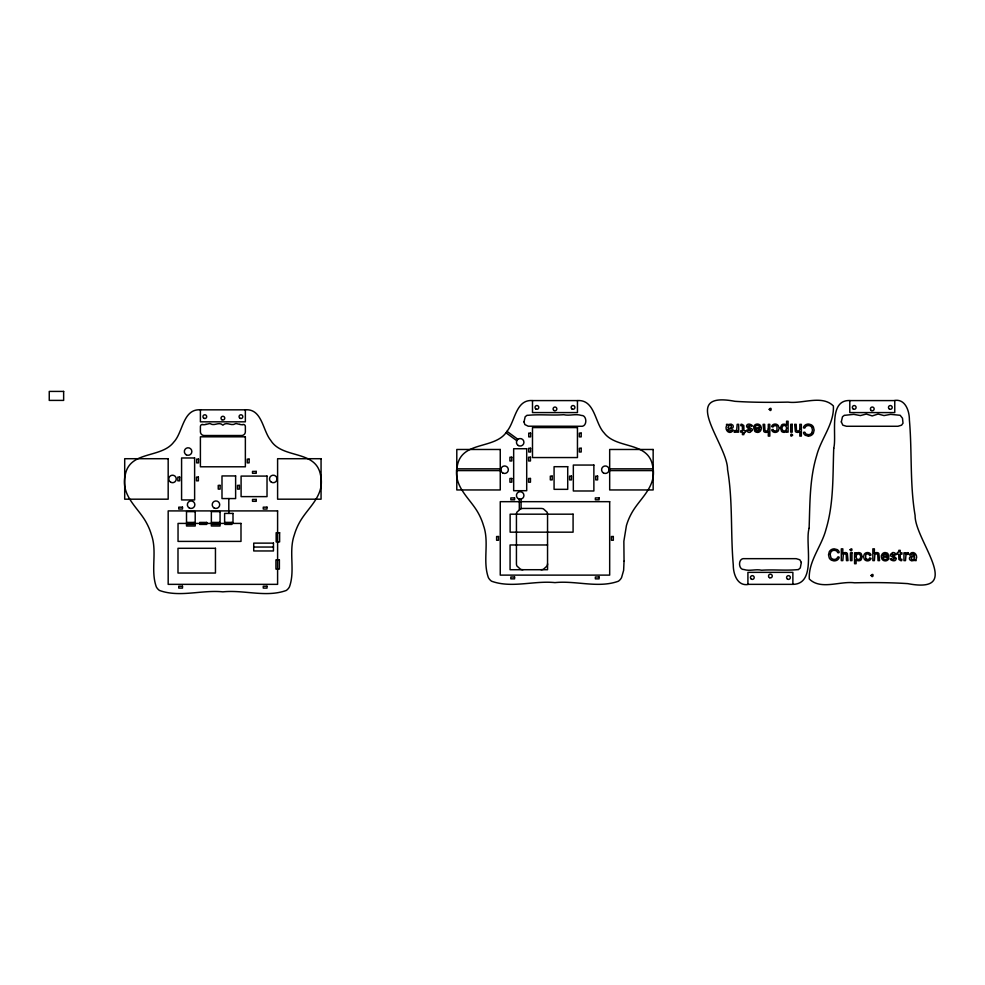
<?xml version="1.0" encoding="UTF-8"?>
<svg xmlns="http://www.w3.org/2000/svg" width="985" height="985" viewBox="0 0 985 985"><rect width="100%" height="100%" fill="white"/><g stroke="black" fill="none" stroke-linecap="round" stroke-linejoin="round"><path stroke-width="1.48" d="M728.124 427.675L728.506 426.197A1.711 1.711 0 0 1 728.949 425.754C732.544 423.673 732.237 429.817 728.124 428.032M914.548 557.276L914.154 558.754A1.711 1.711 0 0 1 913.723 559.197C910.103 561.278 910.497 555.084 914.548 556.907M811.775 432.858L812.514 430.1L811.775 427.33M205.963 424.412L209.46 423.587A3.632 3.632 0 0 1 210.261 423.673C214.57 426.53 218.818 421.235 222.881 425.151C226.956 421.235 231.192 426.53 235.501 423.673A3.632 3.632 0 0 1 236.314 423.587L239.798 424.412M757.994 430.999L756.431 430.802A1.822 1.822 0 0 1 755.618 430.002L755.396 429.041L759.669 429.041A2.118 2.118 0 0 1 758.007 431.024M200.718 409.834C182.767 408.43 183.198 432.28 173.729 442.154C161.208 458.616 129.774 450.379 125.255 474.918A29.784 29.784 0 0 0 124.442 483.29C125.243 499.358 139.427 509.602 146.494 522.912A58.952 58.952 0 0 1 151.431 534.83C157.428 551.686 150.348 570.18 156.295 586.838A10.392 10.392 0 0 0 159.484 590.458C179.553 597.76 201.876 589.658 222.881 591.85C243.886 589.658 266.209 597.76 286.278 590.458A10.392 10.392 0 0 0 289.467 586.838C295.426 570.18 288.334 551.686 294.343 534.843A58.952 58.952 0 0 1 299.268 522.912C306.347 509.602 320.519 499.358 321.332 483.29A29.784 29.784 0 0 0 320.507 474.918C315.791 449.48 282.239 459.219 270.69 440.307C262.564 430.396 262.096 408.27 245.043 409.834M456.757 468.835L500.946 468.835M608.989 468.835L653.19 468.835M456.572 470.596L500.959 470.596M608.976 470.596L653.363 470.596M547.549 544.976L510.07 544.976L510.07 569.712L547.549 569.712L547.549 514.342A5.405 5.405 0 0 0 547.081 512.175L543.412 508.863A7.154 7.154 0 0 0 541.011 508.445L522.973 508.445A7.154 7.154 0 0 0 520.572 508.863L516.903 512.175A5.405 5.405 0 0 0 516.435 514.342L516.435 563.802A5.405 5.405 0 0 0 516.903 565.981L520.572 569.293A7.154 7.154 0 0 0 522.973 569.712M253.724 547.044L273.448 547.044M808.414 436.109L805.434 435.333A4.593 4.593 0 0 1 803.797 433.609C802.541 431.923 805.299 431.467 805.459 433.326A3.127 3.127 0 0 0 806.555 434.237L808.414 434.644A3.977 3.977 0 0 0 811.788 432.871M757.551 432.39L755.618 431.935A3.189 3.189 0 0 1 754.769 431.258L753.796 428.29A3.263 3.263 0 0 1 753.821 427.872L759.718 427.81L759.607 427.071M877.093 552.585L877.992 552.807A2.389 2.389 0 0 1 878.866 553.459L879.556 560.625L878.029 560.625L877.733 554.666A1.404 1.404 0 0 0 877.241 554.186L876.675 553.989A2.586 2.586 0 0 0 875.997 553.964L875.603 554.038A1.601 1.601 0 0 0 874.865 554.555L874.384 560.625L872.858 560.625L872.858 548.842L874.384 548.842L874.384 553.705M845.549 552.585L846.435 552.807A2.389 2.389 0 0 1 847.309 553.459L848.011 560.625L846.484 560.625L846.177 554.666A1.404 1.404 0 0 0 845.684 554.186L845.13 553.989A2.586 2.586 0 0 0 844.441 553.964L844.059 554.038A1.601 1.601 0 0 0 843.32 554.555L842.828 560.625L841.301 560.625L841.301 548.842L842.828 548.842L842.828 553.705M774.284 430.827L774.69 430.938A2.635 2.635 0 0 0 775.158 430.974A2.278 2.278 0 0 0 776.968 430.125L776.968 426.382A2.216 2.216 0 0 0 775.096 425.409M753.845 426.554L755.163 427.01L755.544 426.246A1.97 1.97 0 0 1 756.517 425.545L756.911 425.458A2.967 2.967 0 0 1 757.6 425.434A2.302 2.302 0 0 1 759.607 427.059M506.992 431.331L517.913 439.322M505.945 432.76L516.793 440.701M865.704 558.569L865.704 554.826A2.278 2.278 0 0 1 867.514 553.976A2.635 2.635 0 0 1 867.982 554.001L868.376 554.112A2.192 2.192 0 0 1 869.583 555.626L870.999 555.035A3.324 3.324 0 0 0 869.176 552.88L868.253 552.61A4.519 4.519 0 0 0 867.096 552.573L866.32 552.72A3.768 3.768 0 0 0 864.227 554.309L863.574 556.697L864.227 559.061A3.817 3.817 0 0 0 866.701 560.785L867.108 560.847A4.359 4.359 0 0 0 868.253 560.81L868.573 560.736A3.558 3.558 0 0 0 871.06 558.421L869.706 557.842A2.216 2.216 0 0 1 868.475 559.32L868.031 559.406A2.795 2.795 0 0 1 867.526 559.455M908.305 552.708L908.305 554.346A4.74 4.74 0 0 0 907.641 554.296L906.397 554.604A1.65 1.65 0 0 0 905.954 554.998L905.498 560.625L903.959 560.625L903.959 552.794L905.461 552.794L905.461 554.161L905.954 553.422A2.536 2.536 0 0 1 907.801 552.671A2.672 2.672 0 0 1 908.244 552.708M894.762 400.599L894.762 412.58L849.796 412.58L849.796 400.599M856.051 554.013L856.051 552.794L854.574 552.794L854.574 563.715L856.088 563.715L856.088 559.566A2.918 2.918 0 0 0 858.625 560.76L859.819 560.65A3.263 3.263 0 0 0 861.062 559.911L862.269 556.697L861.112 553.545A3.127 3.127 0 0 0 860.225 552.93L859.499 552.696A4.112 4.112 0 0 0 858.674 552.61A2.918 2.918 0 0 0 856.002 553.976M792.876 584.351L792.876 572.359L747.911 572.359L747.911 584.351M734.354 432.23L734.354 430.605A4.74 4.74 0 0 0 735.019 430.654L736.275 430.346A1.65 1.65 0 0 0 736.718 429.94L737.174 424.326L738.701 424.326L738.701 432.156L737.211 432.156L737.211 430.79L736.706 431.529A2.536 2.536 0 0 1 734.859 432.267A2.672 2.672 0 0 1 734.416 432.243M577.456 400.599L577.456 412.58L532.491 412.58L532.491 400.599M521.077 499.099L521.077 508.703M519.304 499.099L519.304 509.467M228.803 498.57L228.803 513.407M202.861 424.535A1.871 1.871 0 0 0 200.558 425.803A3.743 3.743 0 0 0 200.398 426.874L200.398 431.762A3.743 3.743 0 0 0 204.154 435.518L241.62 435.518A3.743 3.743 0 0 0 245.363 431.762L245.363 426.874A3.743 3.743 0 0 0 245.216 425.803A1.871 1.871 0 0 0 242.901 424.535M242.913 424.609A5.984 5.984 0 0 1 239.823 424.363M205.951 424.363A5.984 5.984 0 0 1 202.848 424.609M541.011 569.712A7.154 7.154 0 0 0 543.412 569.293L547.081 565.981A5.405 5.405 0 0 0 547.549 563.802M874.323 553.656A2.943 2.943 0 0 1 877.093 552.634M867.576 559.529A2.216 2.216 0 0 1 865.79 558.68M842.766 553.656A2.943 2.943 0 0 1 845.536 552.634M753.833 426.554A3.521 3.521 0 0 1 756.394 424.178L756.702 424.129A4.322 4.322 0 0 1 757.748 424.092L758.499 424.239A3.743 3.743 0 0 1 760.617 425.766L761.22 427.318A5.233 5.233 0 0 1 761.282 428.709L760.826 430.31A3.706 3.706 0 0 1 757.551 432.427M774.678 425.742A2.635 2.635 0 0 1 775.158 425.705M774.185 425.618A2.216 2.216 0 0 0 772.966 427.108L771.6 426.517A3.558 3.558 0 0 1 774.087 424.203L774.419 424.141A4.359 4.359 0 0 1 775.552 424.104L775.958 424.153A3.817 3.817 0 0 1 778.446 425.877L779.098 428.241L778.433 430.63A3.768 3.768 0 0 1 776.34 432.23L775.564 432.378A4.519 4.519 0 0 1 774.419 432.341L773.484 432.058A3.324 3.324 0 0 1 771.674 429.903L773.053 429.325A2.192 2.192 0 0 0 774.272 430.876M811.788 427.33A3.977 3.977 0 0 0 808.808 425.569A4.469 4.469 0 0 0 807.712 425.594L807.072 425.754A3.497 3.497 0 0 0 805.398 426.973C805.201 428.783 802.516 428.253 803.785 426.64A4.876 4.876 0 0 1 806.173 424.498L807.454 424.153A6.341 6.341 0 0 1 808.968 424.104L811.061 424.695A5.43 5.43 0 0 1 813.413 426.998L814.139 430.1L813.388 433.203A5.664 5.664 0 0 1 808.414 436.096M524.02 421.925L524.857 424.572L528.231 426.209L580.633 426.271C587.553 427.465 587.269 415.042 581.433 415.436C575.474 413.503 569.515 416.138 563.752 414.697C551.871 415.596 540.088 414.106 527.615 415.338A2.844 2.844 0 0 0 527.061 415.264L525.165 416.79L524.02 421.925M624.047 561.228L623.628 570.364L621.56 577.604A10.392 10.392 0 0 1 618.371 581.224C598.301 588.513 575.979 580.424 554.974 582.615C533.968 580.424 511.646 588.513 491.577 581.212A10.392 10.392 0 0 1 488.375 577.604C482.428 560.933 489.52 542.452 483.512 525.596A58.952 58.952 0 0 0 478.587 513.665C471.507 500.368 457.323 490.124 456.523 474.044A29.784 29.784 0 0 1 457.335 465.683C462.063 440.246 495.615 449.973 507.164 431.073C515.29 421.149 515.758 399.023 532.811 400.587L577.136 400.587C595.088 399.184 594.657 423.033 604.125 432.92C616.647 449.382 648.081 441.145 652.599 465.683A29.784 29.784 0 0 1 653.412 474.044C652.612 490.124 638.428 500.368 631.36 513.665A58.952 58.952 0 0 0 626.423 525.596L623.862 541.245L624.047 561.228M801.347 562.423L800.288 567.939L798.293 569.675A2.844 2.844 0 0 1 797.838 569.625C785.328 570.795 773.52 569.367 761.602 570.241C755.84 568.813 749.893 571.448 743.921 569.515C738.097 569.909 737.814 557.485 744.722 558.667L796.2 558.667L799.832 559.775L801.347 562.423M841.325 421.925L842.828 425.175L846.472 426.271L897.951 426.271L901.583 425.175L903.011 423.205L902.494 418.231L900.155 415.288L890.649 414.353L884.013 415.571L878.115 414.057L872.205 415.916L866.308 414.057L860.41 415.571L853.761 414.353L844.822 415.313A2.844 2.844 0 0 0 844.379 415.264L842.471 416.79L841.325 421.925M809.104 528.354C804.61 542.981 817.488 585.139 791.952 584.351L748.834 584.351C737.494 586.789 733.222 574.156 733.283 565.021C730.476 533.242 732.951 501.057 727.558 469.488C727.669 444.346 677.705 390.392 734.933 401.314C752.614 402.483 770.356 402.483 788.062 402.126C802.615 404.096 821.921 394.579 833.384 405.955C834.332 423.784 821.047 438.62 816.713 455.439C809.473 478.981 810.002 503.988 809.104 528.354M833.741 448.286C832.707 475.398 833.901 503.261 825.959 529.499C821.613 546.318 808.34 561.167 809.288 578.995C820.751 590.372 840.045 580.842 854.598 582.812C872.316 582.455 890.046 582.467 907.727 583.625C965.078 594.632 914.72 540.26 915.102 515.45C909.721 483.881 912.196 451.709 909.389 419.918C909.438 410.782 905.166 398.149 893.838 400.587L850.72 400.587C827.609 398.802 837.115 435.136 833.741 448.286M769.211 409.329C771.44 413.478 772.105 405.488 769.211 409.329M871.097 575.449C873.239 579.586 874.175 571.608 871.097 575.449M780.416 427.81L781.561 431.405A3.127 3.127 0 0 0 782.447 432.009L783.161 432.255A4.112 4.112 0 0 0 783.998 432.329A2.918 2.918 0 0 0 786.67 430.962L786.609 432.156L788.099 432.156L788.099 421.223L786.584 421.223L786.584 425.385A2.918 2.918 0 0 0 784.048 424.178L782.853 424.289A3.263 3.263 0 0 0 781.61 425.04L780.416 427.81M830.17 554.296L830.897 557.608A3.977 3.977 0 0 0 833.864 559.381A4.469 4.469 0 0 0 834.96 559.345L835.588 559.197A3.497 3.497 0 0 0 837.262 557.978C837.472 556.156 840.143 556.685 838.875 558.298A4.876 4.876 0 0 1 836.487 560.453L835.206 560.797A6.341 6.341 0 0 1 833.704 560.847L831.611 560.243A5.43 5.43 0 0 1 829.247 557.953L828.52 554.851L829.271 551.748A5.664 5.664 0 0 1 834.258 548.854L837.225 549.605A4.593 4.593 0 0 1 838.875 551.329C840.131 553.016 837.373 553.484 837.201 551.625A3.127 3.127 0 0 0 836.105 550.701L834.258 550.307A3.977 3.977 0 0 0 830.872 552.068L830.17 554.296M792.556 435.111C789.97 438.83 790.29 431.405 792.556 435.111M850.117 549.716C852.025 553.644 853.01 546.269 850.117 549.716M768.288 428.931L767.906 430.248A1.601 1.601 0 0 1 767.056 430.901L766.675 430.987A2.586 2.586 0 0 1 765.985 430.962L765.431 430.765A1.404 1.404 0 0 1 764.939 430.285L764.643 424.326L763.104 424.326L763.806 431.492A2.389 2.389 0 0 0 764.68 432.144L765.567 432.366A2.943 2.943 0 0 0 768.349 431.295L768.288 436.109L769.814 436.109L769.814 424.326L768.288 424.326L768.288 428.931M799.832 428.931L799.451 430.248A1.601 1.601 0 0 1 798.613 430.901L798.219 430.987A2.586 2.586 0 0 1 797.542 430.962L796.976 430.765A1.404 1.404 0 0 1 796.483 430.285L796.188 424.326L794.661 424.326L795.351 431.492A2.389 2.389 0 0 0 796.225 432.144L797.111 432.366A2.943 2.943 0 0 0 799.894 431.295L799.832 436.109L801.359 436.109L801.359 424.326L799.832 424.326L799.832 428.931M728.124 429.595C728.777 433.043 731.867 429.164 733.049 429.854A2.647 2.647 0 0 1 732.421 431.319C728.875 434.742 724.406 429.62 726.598 425.606A7.449 7.449 0 0 0 726.499 424.326L728.001 424.4A5.504 5.504 0 0 1 728.075 425.175L728.223 425.163A2.733 2.733 0 0 1 729.269 424.35L731.166 424.129L732.815 425.138A2.229 2.229 0 0 1 733.222 426.419L733.172 426.924A2.081 2.081 0 0 1 732.532 428.056L728.149 429.497M914.548 555.257L910.128 556.882A2.081 2.081 0 0 0 909.5 558.027L909.45 558.52A2.229 2.229 0 0 0 909.857 559.812L911.494 560.822L913.39 560.6A2.733 2.733 0 0 0 914.449 559.775L914.597 559.763A5.504 5.504 0 0 0 914.659 560.551L916.173 560.625A7.449 7.449 0 0 1 916.075 559.332C918.266 555.331 913.784 550.196 910.251 553.632A2.647 2.647 0 0 0 909.611 555.084C910.842 555.836 913.711 551.908 914.548 555.257M743.847 433.104L743.835 434.631L742.431 434.631L742.431 432.156L740.745 432.156L740.745 430.765L742.431 430.765L742.37 426.234L741.336 425.618A3.115 3.115 0 0 0 740.794 425.68L740.991 424.313A3.866 3.866 0 0 1 741.779 424.239L743.81 425.52L743.958 430.765L745.46 430.765L745.46 432.156L743.847 433.104M898.837 551.588L897.212 552.794L897.212 554.173L898.702 554.173L898.862 559.418L900.881 560.711A3.866 3.866 0 0 0 901.681 560.625L901.928 559.258A3.115 3.115 0 0 1 901.324 559.32L900.29 558.717L900.228 554.173L901.928 554.173L901.928 552.794L900.228 552.794L900.228 550.319L898.837 550.319L898.837 551.588M746.556 426.086C746.581 428.524 754.461 431.344 748.132 430.383A1.662 1.662 0 0 1 747.923 429.792L746.568 430.297A2.721 2.721 0 0 0 747.012 431.27L748.194 432.169A3.718 3.718 0 0 0 750.102 432.341L752.269 430.408A2.241 2.241 0 0 0 752.195 429.152C750.508 428.143 745.325 425.471 750.41 425.631A1.539 1.539 0 0 1 751.026 426.271C755.507 426.64 747.209 421.334 746.556 426.086M896.153 558.446C896.165 563.654 886.968 558.52 891.647 558.667A1.539 1.539 0 0 0 892.262 559.32C897.347 559.48 892.151 556.796 890.465 555.799A2.241 2.241 0 0 1 890.391 554.53L892.558 552.597A3.718 3.718 0 0 1 894.466 552.782L895.648 553.681A2.721 2.721 0 0 1 896.104 554.654L894.749 555.158A1.662 1.662 0 0 0 894.528 554.567C888.618 553.459 895.193 556.525 896.153 558.446M786.584 428.537L785.796 430.371A2.118 2.118 0 0 1 784.774 430.925L783.764 430.925A2.068 2.068 0 0 1 782.73 430.371L781.967 428.537A4.088 4.088 0 0 1 782.004 427.662L782.743 426.086A2.068 2.068 0 0 1 783.764 425.532L784.774 425.532A2.105 2.105 0 0 1 785.796 426.086L786.559 427.662A3.94 3.94 0 0 1 786.584 428.537M856.113 556.131L856.076 556.414A3.94 3.94 0 0 0 856.113 557.276L856.864 558.864A2.105 2.105 0 0 0 857.898 559.418L858.908 559.418A2.068 2.068 0 0 0 859.93 558.864L860.668 557.276A4.088 4.088 0 0 0 860.693 556.414L859.93 554.567A2.068 2.068 0 0 0 858.908 554.013L857.898 554.013A2.118 2.118 0 0 0 856.864 554.567L856.113 556.131M881.452 555.799L881.39 556.229A5.233 5.233 0 0 0 881.452 557.621L882.055 559.172A3.743 3.743 0 0 0 884.161 560.711L884.912 560.847A4.322 4.322 0 0 0 885.958 560.822L886.266 560.76A3.521 3.521 0 0 0 888.827 558.396L887.51 557.941L887.116 558.692A1.97 1.97 0 0 1 886.143 559.394L885.749 559.48A2.967 2.967 0 0 1 885.059 559.505A2.302 2.302 0 0 1 883.053 557.879L882.942 557.141L888.839 557.141A3.263 3.263 0 0 0 888.864 556.648L887.891 553.681A3.189 3.189 0 0 0 887.054 553.004L885.109 552.548A3.706 3.706 0 0 0 881.858 554.654L881.452 555.799M884.887 553.915L884.665 553.939A2.118 2.118 0 0 0 883.003 555.909L887.276 555.897L887.042 554.937A1.822 1.822 0 0 0 886.229 554.136L884.887 553.915M63.643 391.414L49.25 391.414L49.25 400.402L63.643 400.402L63.643 391.414M245.363 409.834L200.398 409.834L200.398 421.826L245.363 421.826L245.363 409.834M792.211 424.326L790.696 424.326L790.696 432.156L792.211 432.156L792.211 424.326M577.456 427.576L532.491 427.576L532.491 457.557L577.456 457.557L577.456 427.576M530.607 433.117L528.736 433.117L528.736 436.872L530.607 436.872L530.607 433.117M581.199 433.117L579.328 433.117L579.328 436.872L581.199 436.872L581.199 433.117M245.363 436.811L200.398 436.811L200.398 466.791L245.363 466.791L245.363 436.811M530.607 448.261L528.736 448.261L528.736 452.004L530.607 452.004L530.607 448.261M581.199 448.261L579.328 448.261L579.328 452.004L581.199 452.004L581.199 448.261M526.704 448.729L513.665 448.729L513.665 490.702L526.704 490.702L526.704 448.729M500.257 449.48L456.794 449.48L456.794 489.951L500.257 489.951L500.257 449.48M653.154 449.48L609.678 449.48L609.678 489.951L653.154 489.951L653.154 449.48M511.794 457.225L509.922 457.225L509.922 460.968L511.794 460.968L511.794 457.225M530.459 457.225L528.588 457.225L528.588 460.968L530.459 460.968L530.459 457.225M194.624 457.976L181.585 457.976L181.585 499.937L194.624 499.937L194.624 457.976M168.176 458.714L124.701 458.714L124.701 499.186L168.176 499.186L168.176 458.714M321.061 458.714L277.598 458.714L277.598 499.186L321.061 499.186L321.061 458.714M198.527 459.133L196.655 459.133L196.655 462.876L198.527 462.876L198.527 459.133M249.119 459.133L247.247 459.133L247.247 462.876L249.119 462.876L249.119 459.133M593.869 465.055L573.332 465.055L573.332 490.986L593.869 490.986L593.869 465.055M567.717 466.693L554.075 466.693L554.075 489.336L567.717 489.336L567.717 466.693M256.26 471.396L252.505 471.396L252.505 473.28L256.26 473.28L256.26 471.396M235.624 475.94L221.994 475.94L221.994 498.57L235.624 498.57L235.624 475.94M267.021 476.087L241.091 476.087L241.091 496.625L267.021 496.625L267.021 476.087M552.203 476.137L550.319 476.137L550.319 479.892L552.203 479.892L552.203 476.137M571.46 476.137L569.589 476.137L569.589 479.892L571.46 479.892L571.46 476.137M597.612 476.137L595.74 476.137L595.74 479.892L597.612 479.892L597.612 476.137M179.713 477.085L177.842 477.085L177.842 480.828L179.713 480.828L179.713 477.085M198.367 477.085L196.495 477.085L196.495 480.828L198.367 480.828L198.367 477.085M511.794 478.464L509.922 478.464L509.922 482.207L511.794 482.207L511.794 478.464M530.459 478.464L528.588 478.464L528.588 482.207L530.459 482.207L530.459 478.464M220.111 485.383L218.239 485.383L218.239 489.126L220.111 489.126L220.111 485.383M239.38 485.383L237.508 485.383L237.508 489.126L239.38 489.126L239.38 485.383M514.589 497.917L510.833 497.917L510.833 499.789L514.589 499.789L514.589 497.917M599.102 497.917L595.359 497.917L595.359 499.789L599.102 499.789L599.102 497.917M256.26 499.444L252.505 499.444L252.505 501.316L256.26 501.316L256.26 499.444M609.678 501.673L500.257 501.673L500.257 575.117L609.678 575.117L609.678 501.673M182.496 507.164L178.753 507.164L178.753 509.036L182.496 509.036L182.496 507.164M267.021 507.164L263.266 507.164L263.266 509.036L267.021 509.036L267.021 507.164M277.598 510.907L168.176 510.907L168.176 584.351L277.598 584.351L277.598 510.907M195.202 511.621L186.51 511.621L186.51 526.002L195.202 526.002L195.202 511.621M220.061 511.621L211.356 511.621L211.356 526.002L220.061 526.002L220.061 511.621M233.002 513.407L224.617 513.407L224.617 522.703L233.002 522.703L233.002 513.407M573.085 514.182L510.131 514.182L510.131 532.171L573.085 532.171L573.085 514.182M194.107 522.419L187.162 522.419L187.162 524.426L194.107 524.426L194.107 522.419M206.702 522.419L199.758 522.419L199.758 524.426L206.702 524.426L206.702 522.419M219.286 522.419L212.341 522.419L212.341 524.426L219.286 524.426L219.286 522.419M231.881 522.419L224.937 522.419L224.937 524.426L231.881 524.426L231.881 522.419M240.993 523.417L178.039 523.417L178.039 541.405L240.993 541.405L240.993 523.417M279.617 532.713L276.157 532.713L276.157 541.922L279.617 541.922L279.617 532.713M498.484 536.517L496.612 536.517L496.612 540.26L498.484 540.26L498.484 536.517M613.323 536.517L611.451 536.517L611.451 540.26L613.323 540.26L613.323 536.517M273.448 543.129L253.724 543.129L253.724 550.96L273.448 550.96L273.448 543.129M215.456 548.3L177.989 548.3L177.989 573.036L215.456 573.036L215.456 548.3M851.963 552.794L850.449 552.794L850.449 560.625L851.963 560.625L851.963 552.794M279.383 559.862L275.935 559.862L275.935 569.071L279.383 569.071L279.383 559.862M514.589 576.988L510.833 576.988L510.833 578.86L514.589 578.86L514.589 576.988M599.102 576.988L595.359 576.988L595.359 578.86L599.102 578.86L599.102 576.988M182.496 586.223L178.753 586.223L178.753 588.094L182.496 588.094L182.496 586.223M267.021 586.223L263.266 586.223L263.266 588.094L267.021 588.094L267.021 586.223M518.319 445.54A3.743 3.743 0 0 0 523.934 442.302A3.743 3.743 0 0 0 518.319 439.051A3.743 3.743 0 0 0 518.319 445.54M571.953 408.947A1.871 1.871 0 0 0 574.895 407.581A1.871 1.871 0 0 0 572.248 405.709A1.871 1.871 0 0 0 571.953 408.947M554.038 410.536A1.871 1.871 0 0 0 556.845 408.91A1.871 1.871 0 0 0 554.038 407.285A1.871 1.871 0 0 0 554.038 410.536M535.828 408.947A1.871 1.871 0 0 0 538.77 407.581A1.871 1.871 0 0 0 536.123 405.709A1.871 1.871 0 0 0 535.828 408.947M502.719 472.96A3.743 3.743 0 0 0 508.346 469.722A3.743 3.743 0 0 0 502.719 466.471A3.743 3.743 0 0 0 502.719 472.96M603.46 472.96A3.743 3.743 0 0 0 609.087 469.722A3.743 3.743 0 0 0 603.46 466.471A3.743 3.743 0 0 0 603.46 472.96M186.227 454.787A3.743 3.743 0 0 0 191.853 451.536A3.743 3.743 0 0 0 186.227 448.286A3.743 3.743 0 0 0 186.227 454.787M214.09 507.94A3.743 3.743 0 0 0 219.704 504.689A3.743 3.743 0 0 0 214.09 501.451A3.743 3.743 0 0 0 214.09 507.94M189.231 507.94A3.743 3.743 0 0 0 194.858 504.689A3.743 3.743 0 0 0 189.231 501.451A3.743 3.743 0 0 0 189.231 507.94M239.897 418.206A1.871 1.871 0 0 0 242.815 416.79A1.871 1.871 0 0 0 240.131 414.968A1.871 1.871 0 0 0 239.897 418.206M221.834 419.696A1.871 1.871 0 0 0 224.752 418.28A1.871 1.871 0 0 0 222.068 416.47A1.871 1.871 0 0 0 221.834 419.696M203.883 418.268A1.871 1.871 0 0 0 206.702 416.655A1.871 1.871 0 0 0 203.883 415.03A1.871 1.871 0 0 0 203.883 418.268M170.639 482.194A3.743 3.743 0 0 0 176.266 478.956A3.743 3.743 0 0 0 170.639 475.706A3.743 3.743 0 0 0 170.639 482.194M271.38 482.194A3.743 3.743 0 0 0 277.007 478.956A3.743 3.743 0 0 0 271.38 475.706A3.743 3.743 0 0 0 271.38 482.194M518.319 498.706A3.743 3.743 0 0 0 523.934 495.455A3.743 3.743 0 0 0 518.319 492.204A3.743 3.743 0 0 0 518.319 498.706M889.406 409.034A1.871 1.871 0 0 0 892.213 407.408A1.871 1.871 0 0 0 889.406 405.795A1.871 1.871 0 0 0 889.406 409.034M871.343 410.536A1.871 1.871 0 0 0 874.151 408.91A1.871 1.871 0 0 0 871.343 407.285A1.871 1.871 0 0 0 871.343 410.536M853.281 409.034A1.871 1.871 0 0 0 856.088 407.408A1.871 1.871 0 0 0 853.281 405.795A1.871 1.871 0 0 0 853.281 409.034M751.395 579.155A1.871 1.871 0 0 0 754.202 577.53A1.871 1.871 0 0 0 751.395 575.905A1.871 1.871 0 0 0 751.395 579.155M769.457 577.653A1.871 1.871 0 0 0 772.265 576.028A1.871 1.871 0 0 0 769.457 574.415A1.871 1.871 0 0 0 769.457 577.653M787.52 579.155A1.871 1.871 0 0 0 790.327 577.53A1.871 1.871 0 0 0 787.52 575.905A1.871 1.871 0 0 0 787.52 579.155"/></g></svg>
